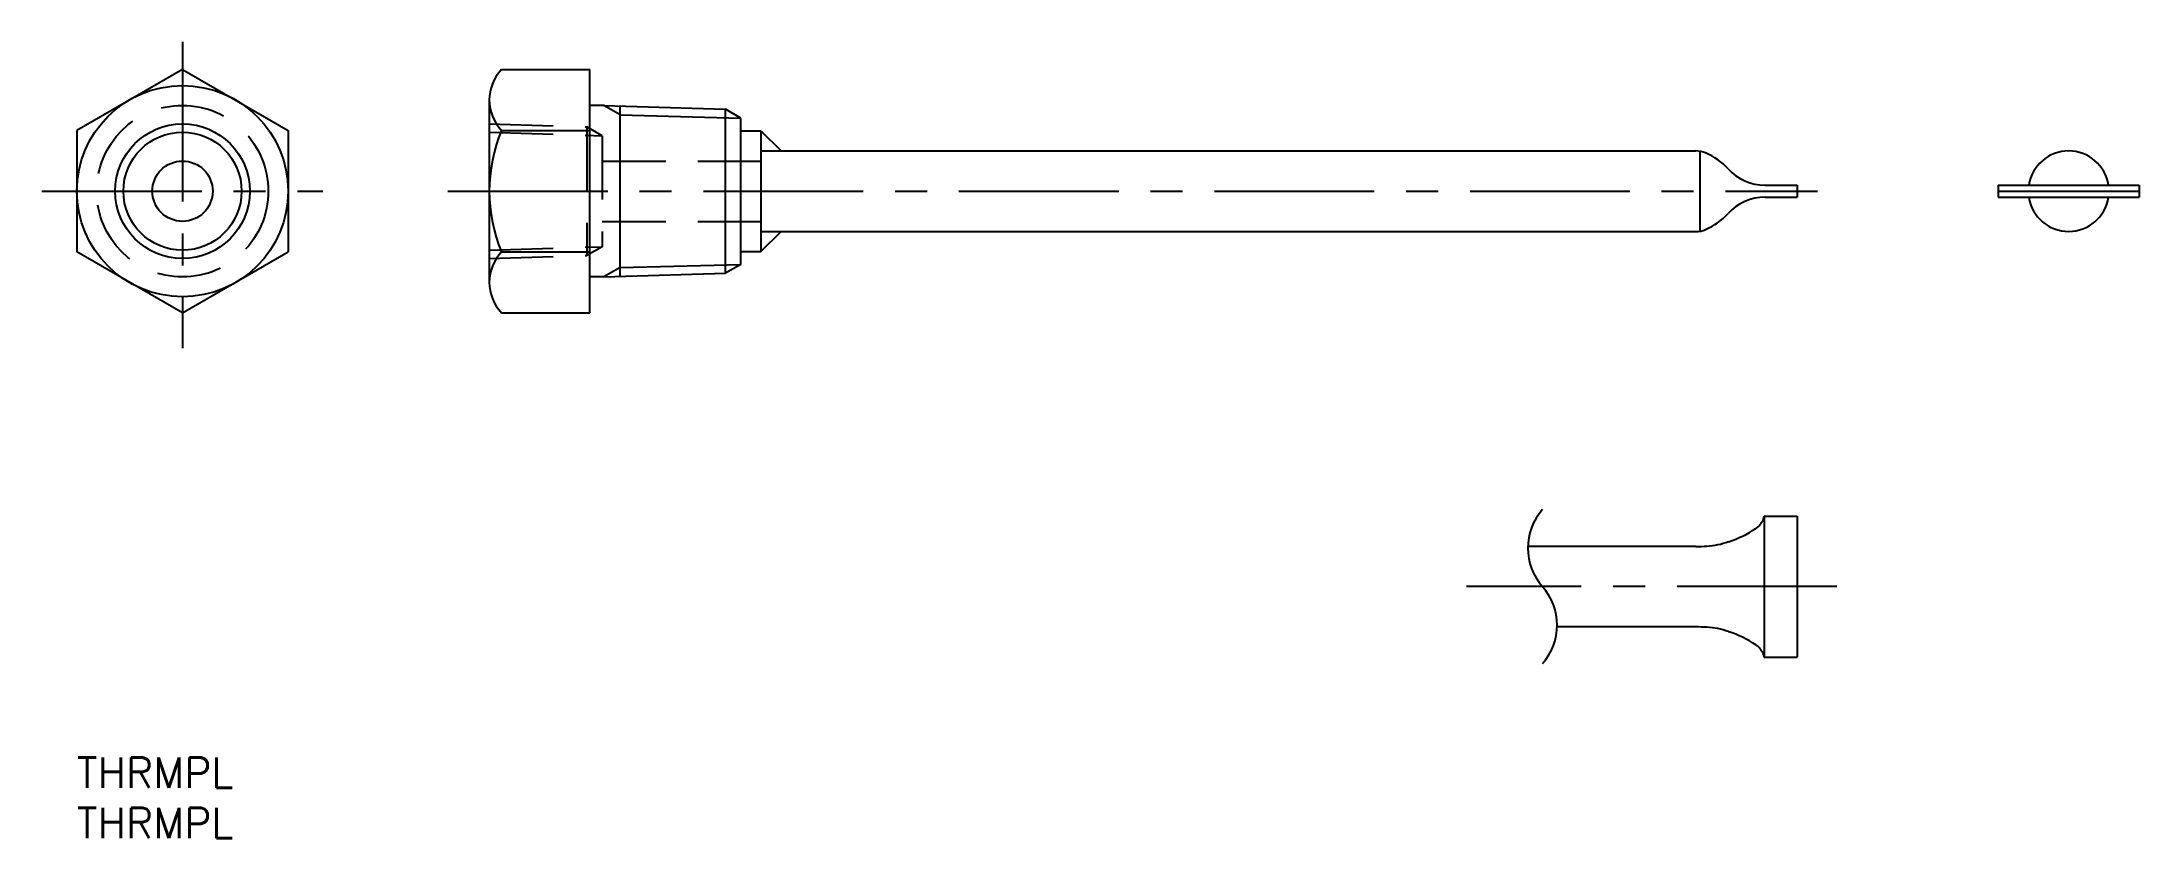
# Model space of a CAD drawing. Extents: x -3 to 205, y -8 to 71.
import ezdxf

# ---------------------------------------------------------------- set-up
doc = ezdxf.new("R2010")
doc.units = 0
doc.header["$LTSCALE"] = 0.5
doc.linetypes.add('CENTER', pattern=[50.8, 31.75, -6.35, 6.35, -6.35])
doc.linetypes.add('DASHED', pattern=[19.05, 12.7, -6.35])
for name, color, linetype in [('MSM_CENTER', 1, 'CENTER'), ('MSM_CONTINUOUS', 7, 'CONTINUOUS'), ('MSM_DASHED', 4, 'DASHED'), ('MSM_NARROW', 5, 'CONTINUOUS'), ('MSM_PART_NUMBER', 7, 'CONTINUOUS')]:
    doc.layers.add(name, color=color, linetype=linetype)
doc.styles.get("Standard").update_dxf_attribs({"font": 'txt.shx', "height": 3, "bigfont": 'bigfont.shx'})

# ---------------------------------------------------------------- blocks, each defined once
blk = doc.blocks.new('*U3')
at = {"layer": 'MSM_PART_NUMBER'}
blk.add_text('THRMPL', height=3, dxfattribs=at).set_placement((0, -3))
blk = doc.blocks.new('*U4')
at = {"layer": 'MSM_PART_NUMBER'}
blk.add_text('THRMPL', height=3, dxfattribs=at).set_placement((0, -8))

msp = doc.modelspace()

# ---------------------------------------------------------------- linework, layer by layer
at = {"layer": 'MSM_CENTER'}
for p, q in [((10.5, 71.16), (10.5, 40.72)), ((-3.47, 56.32), (24.46, 56.32)), ((36.89, 56.32), (173.05, 56.32)), ((174.95, 17), (138.14, 17))]:
    msp.add_line(p, q, dxfattribs=at)
at = {"layer": 'MSM_CONTINUOUS'}
for p, q in [((10.5, 68.42), (0, 62.36)), ((10.5, 68.42), (21, 62.36)), ((42.21, 68.42), (51, 68.42)), ((51, 44.22), (51, 68.42)), ((41, 65.39), (41, 47.25)), ((52.39, 64.84), (51.01, 64.84)), ((52.39, 64.84), (64.49, 64.47)), ((54, 47.84), (54, 64.79)), ((66, 63.59), (64.49, 64.47)), ((64.49, 48.17), (64.49, 64.47)), ((66, 49.04), (66, 63.59)), ((0, 62.36), (0, 50.28)), ((21, 62.36), (21, 50.28)), ((42.21, 62.36), (51, 62.36)), ((66, 62.32), (68, 62.32)), ((68, 62.32), (70, 60.32)), ((68, 62.32), (68, 50.32)), ((68.08, 60.32), (160.93, 60.32)), ((161.38, 52.36), (161.38, 60.28)), ((167.83, 56.92), (171, 56.92)), ((171, 56.92), (171, 55.72)), ((191, 56.92), (205, 56.92)), ((191, 56.92), (191, 55.72)), ((191, 56.32), (205, 56.32)), ((205, 56.92), (205, 55.72)), ((167.83, 55.72), (171, 55.72)), ((191, 55.72), (205, 55.72)), ((68, 50.32), (70, 52.32)), ((68.02, 52.32), (160.93, 52.32)), ((10.5, 44.22), (0, 50.28)), ((10.5, 44.22), (21, 50.28)), ((42.21, 50.28), (51, 50.28)), ((66, 50.32), (68, 50.32)), ((52.39, 47.79), (64.49, 48.17)), ((66, 49.04), (64.49, 48.17)), ((52.39, 47.79), (51.01, 47.79)), ((42.21, 44.22), (51, 44.22)), ((167.63, 23.61), (167.73, 24)), ((167.73, 24), (171, 24)), ((167.73, 24), (167.73, 10)), ((167.73, 24), (167.73, 24)), ((171, 24), (171, 10)), ((160.93, 21), (144.24, 21)), ((160.93, 13), (147.16, 13)), ((167.73, 10), (167.63, 10.39)), ((167.63, 10.39), (167.73, 10)), ((167.73, 10), (171, 10))]:
    msp.add_line(p, q, dxfattribs=at)
for radius in [10.5, 5.87, 3]:
    msp.add_circle((10.5, 56.32), radius, dxfattribs=at)
for centre, radius, start, end in [((45.4, 65.39), 4.4, 136.397, 223.603), ((56.64, 56.32), 15.64, 157.291, 202.709), ((160.93, 57.79), 2.53, 67.0468, 90), ((159.41, 54.22), 6.41, 42.4569, 67.0468), ((167.83, 61.92), 5, 222.4569, 270), ((198, 56.32), 4, 8.627, 171.373), ((167.83, 50.72), 5, 90, 137.5431), ((198, 56.32), 4, 188.6268, 351.3732), ((160.93, 54.84), 2.53, 270, 292.9532), ((159.41, 58.42), 6.41, 292.9532, 317.5431), ((45.4, 47.25), 4.4, 136.397, 223.603), ((165.6, 24.65), 2.28, 304.8221, 332.6602), ((160.72, 41.82), 20.83, 270.5768, 273.6288), ((161.64, 28.57), 7.54, 273.004, 289.7737), ((160.92, 31.69), 10.73, 287.7344, 303.8697), ((160.72, -7.83), 20.83, 86.3712, 89.4232), ((161.64, 5.43), 7.54, 70.2263, 86.996), ((160.92, 2.3), 10.73, 56.1303, 72.2656), ((165.6, 9.34), 2.28, 27.3398, 55.1779)]:
    msp.add_arc(centre, radius, start, end, dxfattribs=at)
at = {"layer": 'MSM_DASHED'}
for p, q in [((41, 63.01), (50.7, 62.71)), ((41, 63.01), (41, 49.63)), ((52.21, 61.83), (50.7, 62.71)), ((50.7, 62.71), (50.7, 49.93)), ((41, 62.19), (52.21, 61.83)), ((52.21, 61.83), (52.21, 50.8)), ((52.21, 59.32), (68, 59.32)), ((52.21, 53.32), (68, 53.32)), ((41, 50.45), (52.21, 50.8)), ((52.21, 50.8), (50.7, 49.93)), ((41, 49.63), (50.7, 49.93))]:
    msp.add_line(p, q, dxfattribs=at)
msp.add_circle((10.5, 56.32), 8.53, dxfattribs=at)
at = {"layer": 'MSM_NARROW'}
for p, q in [((54, 63.91), (52.39, 64.84)), ((54, 63.91), (66, 63.59)), ((54, 48.73), (52.39, 47.79)), ((54, 48.73), (66, 49.04))]:
    msp.add_line(p, q, dxfattribs=at)
msp.add_circle((10.5, 56.32), 6.69, dxfattribs=at)
for centre, start, end in [((149.98, 20.83), 138.19, 221.81), ((141.42, 13.17), 318.19, 41.81)]:
    msp.add_arc(centre, 5.74, start, end, dxfattribs=at)

# ---------------------------------------------------------------- block references
at = {"layer": 'MSM_CONTINUOUS'}
for name in ['*U3', '*U4']:
    msp.add_blockref(name, (0, 0), dxfattribs=at)

doc.saveas('drawing.dxf')
